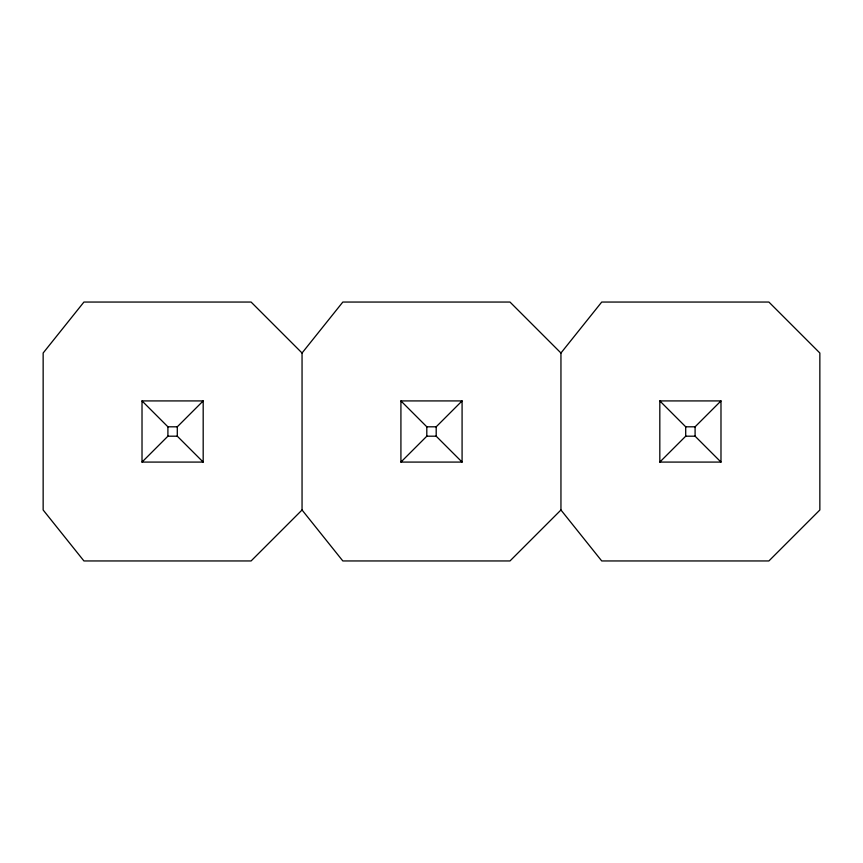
<?xml version="1.0" encoding="UTF-8"?>
<svg xmlns="http://www.w3.org/2000/svg" width="863" height="863" viewBox="0 0 863 863"><rect width="100%" height="100%" fill="white"/><g stroke="black" fill="none" stroke-linecap="round" stroke-linejoin="round"><path stroke-width="1.29" d="M560.95 509.99L509.99 560.95L342.827 560.95L302.05 509.99L302.05 353.01L342.827 302.05L509.99 302.05L560.95 353.01L560.95 509.99L601.727 560.95L768.89 560.95L819.85 509.99L819.85 353.01L768.89 302.05L601.727 302.05L560.95 353.01M142.017 462.083L167.907 436.193L167.907 426.807L142.017 400.917L203.183 400.917L203.183 462.083L142.017 462.083L142.017 400.917M167.907 426.807L177.293 426.807L203.183 400.917M302.05 509.99L251.09 560.95L83.927 560.95L43.15 509.99L43.15 353.01L83.927 302.05L251.09 302.05L302.05 353.01M400.917 462.083L426.807 436.193L426.807 426.807L400.917 400.917L462.083 400.917L462.083 462.083L400.917 462.083L400.917 400.917M426.807 426.807L436.193 426.807L462.083 400.917M659.817 462.083L685.707 436.193L695.093 436.193L720.983 462.083L659.817 462.083L659.817 400.917L720.983 400.917L720.983 462.083M659.817 400.917L685.707 426.807L695.093 426.807L720.983 400.917M167.907 436.193L177.293 436.193L203.183 462.083M426.807 436.193L436.193 436.193L462.083 462.083M695.093 426.807L695.093 436.193M685.707 426.807L685.707 436.193M436.193 426.807L436.193 436.193M177.293 426.807L177.293 436.193"/></g></svg>
